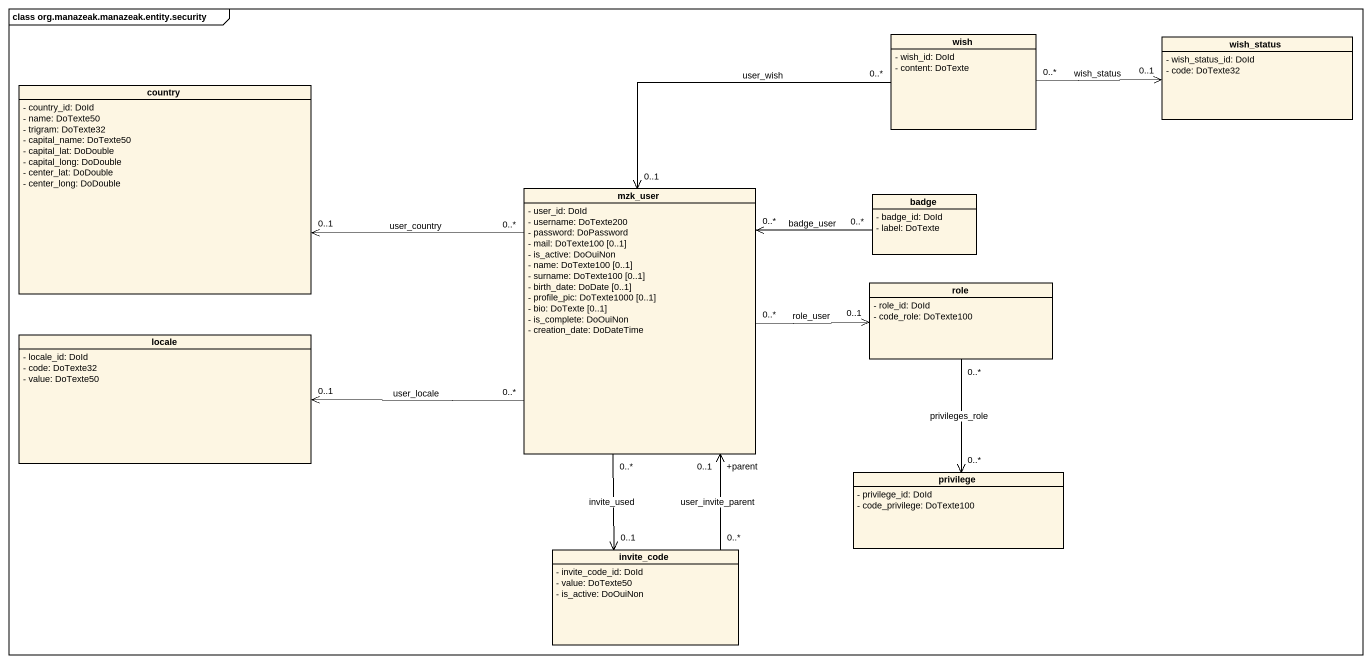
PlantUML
@startuml
mainframe class org.manazeak.manazeak.entity.security
hide circle
hide empty members
skinparam classAttributeIconSize 0
class wish {
  - wish_id: DoId
  - content: DoTexte
}
class wish_status {
  - wish_status_id: DoId
  - code: DoTexte32
}
class country {
  - country_id: DoId
  - name: DoTexte50
  - trigram: DoTexte32
  - capital_name: DoTexte50
  - capital_lat: DoDouble
  - capital_long: DoDouble
  - center_lat: DoDouble
  - center_long: DoDouble
}
class mzk_user {
  - user_id: DoId
  - username: DoTexte200
  - password: DoPassword
  - mail: DoTexte100 [0..1]
  - is_active: DoOuiNon
  - name: DoTexte100 [0..1]
  - surname: DoTexte100 [0..1]
  - birth_date: DoDate [0..1]
  - profile_pic: DoTexte1000 [0..1]
  - bio: DoTexte [0..1]
  - is_complete: DoOuiNon
  - creation_date: DoDateTime
}
class badge {
  - badge_id: DoId
  - label: DoTexte
}
class role {
  - role_id: DoId
  - code_role: DoTexte100
}
class locale {
  - locale_id: DoId
  - code: DoTexte32
  - value: DoTexte50
}
class privilege {
  - privilege_id: DoId
  - code_privilege: DoTexte100
}
class invite_code {
  - invite_code_id: DoId
  - value: DoTexte50
  - is_active: DoOuiNon
}
wish "0..*" --> "0..1" mzk_user : user_wish
wish_status "0..1" <-left- "0..*" wish : wish_status
mzk_user "0..*" -left-> "0..1" country : user_country
mzk_user "0..*" -right-> "0..1" role : role_user
mzk_user "0..*" -left-> "0..1" locale : user_locale
mzk_user "0..*" --> "0..1" invite_code : invite_used
mzk_user "+parent\n0..1" <-- "0..*" invite_code : user_invite_parent
badge "0..*" -left-> "0..*" mzk_user : badge_user
role "0..*" --> "0..*" privilege : privileges_role
@enduml
